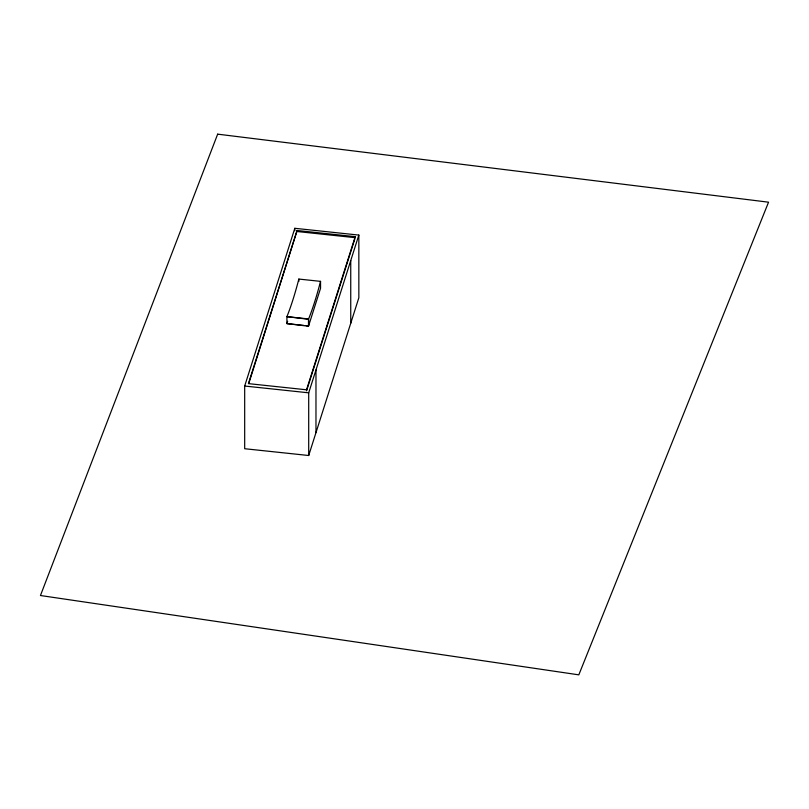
<?xml version="1.0" encoding="UTF-8"?>
<svg xmlns="http://www.w3.org/2000/svg" width="809" height="809" viewBox="0 0 809 809"><rect width="100%" height="100%" fill="white"/><g stroke="black" fill="none" stroke-linecap="round" stroke-linejoin="round"><path stroke-width="1.21" d="M244.682 386.035L294.82 228.3L358.842 235.085L358.842 297.783L308.704 455.507L244.682 448.722L244.682 386.035L308.704 392.82L358.842 235.085M297.095 230.504L248.414 383.628L306.55 389.796L355.232 236.663L297.095 230.504L248.798 383.446M287.65 321.254L286.912 323.61L308.492 326.239L308.492 319.282L286.912 316.653L286.912 323.61L303.779 325.39M306.186 325.653L308.593 325.906L320.546 288.317L320.546 281.36L298.855 279.065A221.585 32.663 -84 0 1 286.912 316.653L308.593 318.948A221.585 32.663 -84 0 0 320.546 281.36M354.848 238.877L306.55 390.808L306.55 389.796M297.095 231.516L355.232 237.674L355.232 236.663M350.742 260.559L350.742 323.246M315.975 369.935L315.975 432.633M308.593 318.948L308.593 325.906M308.704 392.82L308.704 455.507M298.855 279.065L298.855 281.38M294.82 228.3L294.82 230.808M217.661 134.152L40.45 595.515L578.819 674.848L768.55 202.189L217.661 134.152"/></g></svg>
